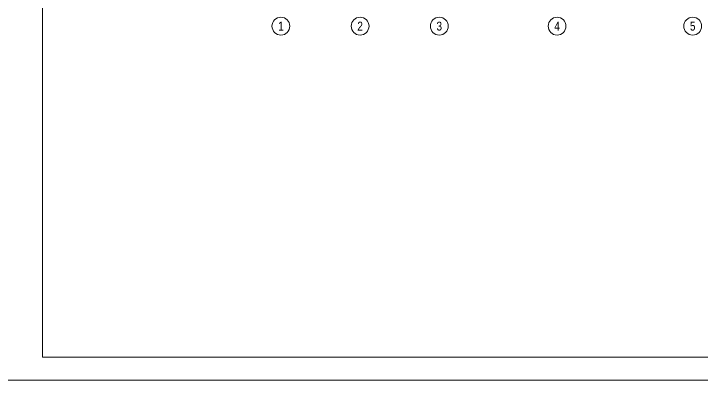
# Model space of a CAD drawing. Header units: millimetres. Extents: x 163705 to 1616509, y 81827 to 302547.
# Drawn here: x 1422393 to 1457167, y 114945 to 133463 of the extents above; entities that cross this region are included whole.
import ezdxf
from ezdxf.enums import TextEntityAlignment as Align

# ---------------------------------------------------------------- set-up
doc = ezdxf.new("R2010")
doc.units = ezdxf.units.MM
doc.header["$LTSCALE"] = 10
doc.layers.add('1-图框层', color=7, linetype='Continuous', lineweight=0)
doc.layers.add('1-护栏', color=4, linetype='Continuous', lineweight=18)
doc.styles.add('ARIAL', font='arial.ttf', dxfattribs={"width": 0.7})

msp = doc.modelspace()

# ---------------------------------------------------------------- linework, layer by layer
at = {"layer": '1-图框层'}
msp.add_lwpolyline([(1518724.169, 184010.246), (1420939.299, 184010.246), (1420939.299, 114944.595), (1518724.169, 114944.595)], close=True, dxfattribs=at)
msp.add_lwpolyline([(1423846.102, 182847.525), (1423846.102, 116107.316), (1517561.448, 116107.316), (1517561.448, 182847.525), (1423846.102, 182847.525)], dxfattribs=at)
at = {"layer": '1-护栏'}
for centre in [(1435885.648, 132838.354), (1439885.648, 132838.354), (1443885.648, 132838.354), (1449835.648, 132838.354), (1456685.648, 132838.354)]:
    msp.add_circle(centre, 450, dxfattribs=at)

# ---------------------------------------------------------------- texts
at = {"layer": '1-护栏', "style": 'ARIAL', "width": 0.8}
for s, p in [('1', (1435885.648, 132838.354)), ('2', (1439885.648, 132838.354)), ('3', (1443885.648, 132838.354)), ('4', (1449835.648, 132838.354)), ('5', (1456685.648, 132838.354))]:
    msp.add_text(s, height=450, dxfattribs=at).set_placement(p, align=Align.MIDDLE_CENTER)

doc.saveas('drawing.dxf')
